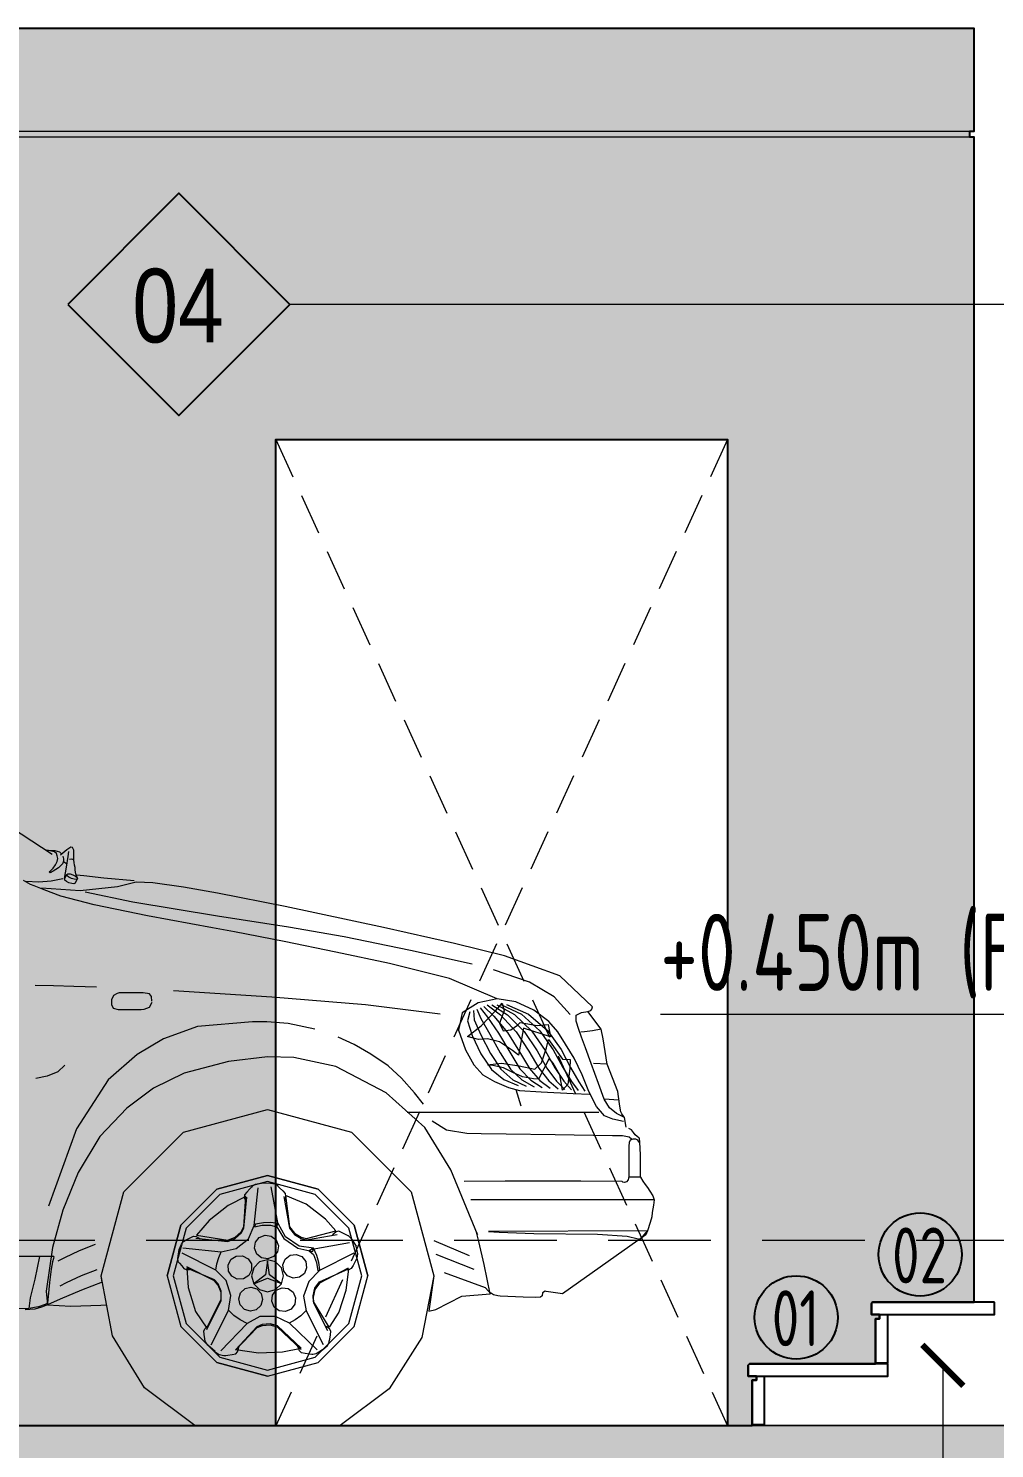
# Model space of a CAD drawing. Header units: millimetres. Extents: x -30697 to 201471, y -29614 to 19378.
# Drawn here: x 38152 to 40504, y -56 to 3400 of the extents above; entities that cross this region are included whole.
import ezdxf
from ezdxf.enums import TextEntityAlignment as Align

# ---------------------------------------------------------------- set-up
doc = ezdxf.new("R2010")
doc.units = ezdxf.units.MM
doc.header["$MEASUREMENT"] = 0
for name, pattern in [('1735 X DT-5BR-ELE_02$0$DASHED', [0.75, 0.5, -0.25]), ('ACAD_ISO02W100', [15, 12, -3]), ('CENTER', [2, 1.25, -0.25, 0.25, -0.25])]:
    doc.linetypes.add(name, pattern=pattern)
doc.layers.add('00--ORIGIN POINT', color=200, linetype='Continuous', lineweight=20, plot=False)
doc.layers.add('1735 X DT-5BR-ELE_02$0$00--ORIGIN POINT', color=200, linetype='Continuous', lineweight=20, plot=False)
for name, color, linetype, lineweight in [('05--LEADER', 8, 'Continuous', 13), ('05--TEXT-2', 2, 'Continuous', 25), ('08--TAG REF', 7, 'Continuous', 25), ('1735 X DT-5BR-ELE_02$0$04--HATCH-3', 251, 'Continuous', 9), ('1735 X DT-5BR-ELE_02$0$06--LINE-0', 8, 'Continuous', 13), ('1735 X DT-5BR-ELE_02$0$06--LINE-2', 2, 'Continuous', 25), ('1735 X DT-5BR-ELE_02$0$07--DIM-2', 2, 'Continuous', 25), ('1735 X DT-5BR-ELE_02$0$L--STAIRS-2', 2, 'Continuous', 25), ('1735 X DT-5BR-ELE_02$0$Q--KERBS', 1, 'Continuous', 18), ('1735 X DT-5BR-ELE_02$0$W--ELV-1', 250, '1735 X DT-5BR-ELE_02$0$DASHED', 9), ('1735 X DT-5BR-ELE_02$0$Z--CAR', 251, 'Continuous', 9), ('1735 X DT-5BR-ELE_02$0$Z--GROOVES', 7, 'Continuous', 9), ('1735 X DT-5BR-ELE_02$0$Z--GROOVES-DUMMY.', 252, 'Continuous', 9), ('1735 X DT-5BR-ELE_02$0$Z--WIPEOUT', 255, 'Continuous', 5), ('W--ELEV-2', 7, 'Continuous', 20)]:
    doc.layers.add(name, color=color, linetype=linetype, lineweight=lineweight)
doc.layers.add('08--WINREF-1', color=8, linetype='Continuous')
doc.layers.add('DOOR NOS.', color=9, linetype='CENTER')
doc.layers.add('1735 X DT-5BR-ELE_02$0$L--SHADE-1', color=7, linetype='Continuous', lineweight=20, true_color=0xf5f5f5)
doc.styles.add('Ariel', font='arial.ttf', dxfattribs={"width": 0.8})
doc.styles.add('format font', font='arial.ttf')
doc.styles.add('ISO', font='isocp2.shx', dxfattribs={"width": 0.8})
doc.dimstyles.new('1-100_AR', dxfattribs={"dimtxt": 225, "dimasz": 100, "dimexe": 100, "dimexo": 100, "dimgap": 0, "dimtad": 0, "dimzin": 12, "dimdsep": 46, "dimtxsty": 'ISO', "dimblk": 'ARCHTICK', "dimcen": 100, "dimdle": 100, "dimclrd": 8, "dimclre": 9, "dimclrt": 2, "dimadec": 0, "dimazin": 0, "dimtfac": 1, "dimtmove": 0, "dimatfit": 2, "dimldrblk": 'ARCHTICK', "dimfxl": 1, "dimtvp": 0.75, "dimtolj": 1, "dimtzin": 12, "dimlwd": 9, "dimlwe": 9, "dimarcsym": 0})
doc.dimstyles.new('1-50', dxfattribs={"dimtxt": 125, "dimasz": 50, "dimexe": 50, "dimexo": 50, "dimgap": 0, "dimtad": 0, "dimdec": 3, "dimzin": 12, "dimdsep": 46, "dimtxsty": 'ISO', "dimblk": 'ARCHTICK', "dimcen": -150, "dimdle": 50, "dimclrd": 9, "dimclre": 9, "dimclrt": 2, "dimadec": 0, "dimazin": 0, "dimtfac": 1, "dimtdec": 3, "dimtmove": 1, "dimatfit": 2, "dimldrblk": 'ARCHTICK', "dimfxl": 1, "dimtvp": 0.75, "dimtolj": 1, "dimtzin": 12, "dimlwd": 18, "dimlwe": 18, "dimarcsym": 0})

# ---------------------------------------------------------------- blocks, each defined once
blk = doc.blocks.new('*U393')
for points in [[(330, 150), (-7, 150), (-10, 147), (-10, 120), (330, 120)], [(10, 119), (10, 109.8), (0, 109.8), (0, 2), (30, 2), (30, 119)]]:
    blk.add_lwpolyline(points, close=True)
blk = doc.blocks.new('*U398')
for points in [[(290, 150), (-7, 150), (-10, 147), (-10, 120), (290, 120)], [(10, 119), (10, 109.8), (0, 109.8), (0, 2), (30, 2), (30, 119)]]:
    blk.add_lwpolyline(points, close=True)
blk = doc.blocks.new('1735 X DT-5BR-ELE_02$0$A$C0A892E0C')
blk.add_wipeout([(-53.075, 0.002), (-59.387, 0.002), (-61.518, 1.586), (-62.937, 3.816), (-63.235, 4.965), (-64.672, 5.612), (-67.98, 5.555), (-69.037, 5.715), (-72.39, 8.03), (-72.793, 8.631), (-73.007, 9.673), (-72.434, 10.78), (-72.357, 12.492), (-71.738, 13.364), (-71.442, 14.504), (-70.978, 15.686), (-70.725, 17.205), (-70.345, 18.175), (-68.932, 19.524), (-65.439, 20.652), (-56.997, 22.525), (-52.586, 23.364), (-50.435, 23.638), (-47.938, 23.95), (-47.843, 24.381), (-47.816, 24.907), (-47.768, 25.09), (-47.683, 25.102), (-47.298, 24.799), (-47.193, 24.896), (-46.991, 24.956), (-46.649, 24.967), (-41.09, 28.539), (-36.335, 31.507), (-34.389, 32.482), (-29.685, 33.635), (-25.443, 34.43), (-12.849, 35.128), (-6.207, 35.16), (0.656, 34.96), (3.027, 34.842), (6.201, 33.998), (9.295, 33.214), (10.17, 32.869), (10.788, 32.303), (13.069, 29.102), (15.396, 24.277), (16.711, 21.226), (16.928, 19.589), (17.284, 12.261), (17.924, 10.985), (18.511, 10.333), (18.564, 10.1), (17.613, 7.545), (16.084, 6.401), (11.204, 5.352), (9.902, 5.23), (6.727, 3.885), (6.727, 3.885), (5.34, 1.634), (3.153, 0), (-3.153, 0), (-5.287, 1.586), (-6.706, 3.816), (-8.422, 4.492), (-10.39, 4.437), (-13.604, 4.527), (-14.762, 4.656), (-16.892, 5.319), (-43.877, 5.073), (-48.988, 5.223), (-49.504, 3.885), (-50.891, 1.634)]).dxf.layer = '1735 X DT-5BR-ELE_02$0$Z--WIPEOUT'
at = {"flags": 128}
for points in [[(-46.874, 24.79), (-43.704, 26.848)], [(-47.82, 24.838), (-47.812, 24.977)], [(-47.815, 24.714), (-47.82, 24.838)], [(-47.818, 24.607), (-47.815, 24.714)], [(-47.812, 24.977), (-47.768, 25.09)], [(-47.768, 25.09), (-47.683, 25.102)], [(-47.683, 25.102), (-47.522, 24.985)], [(-47.577, 24.701), (-47.598, 24.92)], [(-47.5, 24.235), (-47.577, 24.701)], [(-47.522, 24.985), (-47.335, 24.836)], [(-47.34, 24.709), (-47.369, 24.602)], [(-47.335, 24.836), (-47.245, 24.761)], [(-47.193, 24.896), (-47.298, 24.799)], [(-46.991, 24.956), (-47.193, 24.896)], [(-47.12, 24.607), (-47.092, 24.722)], [(-47.092, 24.722), (-47.064, 24.823)], [(-47.064, 24.823), (-46.979, 24.901)], [(-46.67, 24.975), (-46.991, 24.956)], [(-46.979, 24.901), (-46.649, 24.967)], [(-46.649, 24.967), (-46.67, 24.975)], [(-47.905, 23.95), (-47.88, 24.11)], [(-47.88, 24.11), (-47.873, 24.216)], [(-47.873, 24.216), (-47.854, 24.319)], [(-47.854, 24.319), (-47.831, 24.443)], [(-47.831, 24.443), (-47.82, 24.532)], [(-47.82, 24.532), (-47.818, 24.607)], [(-47.809, 24.553), (-47.769, 24.568)], [(-47.769, 24.568), (-47.697, 24.579)], [(-47.697, 24.579), (-47.635, 24.566)], [(-47.509, 24.376), (-47.462, 24.407)], [(-47.408, 23.749), (-47.5, 24.235)], [(-47.462, 24.407), (-47.415, 24.437)], [(-47.415, 24.437), (-47.368, 24.467)], [(-47.369, 24.602), (-47.368, 24.494)], [(-47.368, 24.494), (-47.324, 24.374)], [(-47.324, 24.374), (-47.156, 24.21)], [(-47.156, 24.21), (-46.925, 24.067)], [(-47.089, 24.485), (-47.12, 24.607)], [(-47.018, 24.342), (-47.089, 24.485)], [(-46.919, 24.197), (-47.018, 24.342)], [(-46.925, 24.067), (-46.786, 23.994)], [(-46.815, 24.09), (-46.919, 24.197)], [(-46.744, 24.036), (-46.815, 24.09)], [(-52.586, 23.364), (-51.254, 23.56)], [(-51.254, 23.56), (-50.533, 23.59)], [(-50.533, 23.59), (-49.718, 23.384)], [(-50.435, 23.638), (-49.126, 23.759)], [(-49.126, 23.759), (-48.25, 23.853)], [(-48.25, 23.853), (-47.931, 23.891)], [(-47.983, 23.749), (-47.905, 23.95)], [(-47.963, 23.786), (-47.979, 23.734)], [(-47.979, 23.734), (-47.932, 23.706)], [(-47.874, 23.544), (-47.979, 23.734)], [(-47.891, 23.848), (-47.963, 23.786)], [(-47.932, 23.706), (-47.837, 23.71)], [(-47.777, 23.905), (-47.891, 23.848)], [(-47.874, 23.544), (-47.826, 23.516)], [(-47.837, 23.71), (-47.715, 23.745)], [(-47.826, 23.516), (-47.731, 23.52)], [(-47.655, 23.94), (-47.777, 23.905)], [(-47.731, 23.52), (-47.609, 23.556)], [(-47.715, 23.745), (-47.601, 23.803)], [(-47.56, 23.945), (-47.655, 23.94)], [(-47.609, 23.556), (-47.496, 23.613)], [(-47.601, 23.803), (-47.529, 23.864)], [(-47.513, 23.917), (-47.56, 23.945)], [(-47.529, 23.864), (-47.513, 23.917)], [(-47.407, 23.727), (-47.513, 23.917)], [(-47.496, 23.613), (-47.423, 23.674)], [(-47.423, 23.674), (-47.407, 23.727)], [(-47.41, 23.732), (-47.411, 23.734)], [(-47.408, 23.729), (-47.41, 23.732)], [(-47.407, 23.727), (-47.408, 23.729)], [(-47.345, 23.735), (-46.836, 23.632)], [(-46.836, 23.632), (-46.293, 23.585)], [(-46.786, 23.994), (-46.744, 24.036)], [(-46.293, 23.585), (-45.741, 23.609)], [(-46.093, 23.421), (-45.931, 23.482)], [(-45.931, 23.482), (-45.627, 23.652)], [(-56.997, 22.525), (-54.055, 23.113)], [(-54.055, 23.113), (-52.586, 23.364)], [(-50.377, 22.715), (-48.316, 23.155)], [(-49.718, 23.384), (-48.088, 23.212)], [(-48.696, 22.597), (-47.261, 22.976)], [(-48.088, 23.212), (-46.417, 23.324)], [(-47.261, 22.976), (-46.536, 23.248)], [(-46.536, 23.248), (-46.093, 23.421)], [(-61.27, 21.619), (-56.997, 22.525)], [(-54.061, 22.105), (-50.377, 22.715)], [(-51.017, 22.124), (-48.696, 22.597)], [(-64.353, 20.919), (-61.27, 21.619)], [(-59.553, 21.212), (-57.136, 21.636)], [(-57.136, 21.636), (-54.061, 22.105)], [(-54.802, 21.422), (-53.844, 21.604)], [(-53.844, 21.604), (-51.017, 22.124)], [(-62.448, 20.618), (-59.553, 21.212)], [(-59.204, 20.539), (-56.952, 21.003)], [(-56.952, 21.003), (-54.802, 21.422)], [(-68.932, 19.524), (-66.525, 20.386)], [(-66.525, 20.386), (-64.353, 20.919)], [(-65.113, 20.018), (-62.448, 20.618)], [(-61.536, 20.051), (-59.204, 20.539)], [(-67.615, 19.237), (-66.05, 19.782)], [(-64.131, 19.395), (-61.536, 20.051)], [(-70.345, 18.175), (-68.932, 19.524)], [(-68.687, 18.6), (-67.615, 19.237)], [(-66.209, 18.513), (-64.131, 19.395)], [(-69.375, 17.838), (-68.687, 18.6)], [(-67.009, 18.395), (-66.209, 18.513)], [(-66.209, 18.513), (-65.378, 18.35)], [(-60.481, 18.253), (-56.416, 18.593)], [(-56.416, 18.593), (-52.144, 18.861)], [(-51.207, 18.418), (-51.197, 18.614)], [(-51.197, 18.614), (-51.103, 18.735)], [(-51.103, 18.735), (-50.827, 18.777)], [(-50.827, 18.777), (-49.793, 18.777)], [(-49.793, 18.777), (-49.705, 18.752)], [(-49.705, 18.752), (-49.543, 18.661)], [(-49.543, 18.661), (-49.455, 18.481)], [(-48.805, 19.02), (-47.822, 19.057)], [(-47.822, 19.057), (-46.929, 19.086)], [(-46.929, 19.086), (-46.14, 19.105)], [(-70.725, 17.205), (-70.143, 17.966)], [(-70.319, 18.075), (-70.345, 18.175)], [(-70.275, 18.011), (-70.319, 18.075)], [(-70.143, 17.966), (-70.275, 18.011)], [(-69.874, 17.922), (-70.143, 17.966)], [(-69.638, 17.815), (-69.874, 17.922)], [(-68.446, 17.542), (-67.798, 18.034)], [(-67.798, 18.034), (-67.009, 18.395)], [(-66.605, 18.269), (-67.567, 17.857)], [(-66.397, 18.265), (-67.264, 17.848)], [(-66.188, 18.261), (-66.961, 17.84)], [(-65.98, 18.258), (-66.658, 17.832)], [(-66.424, 18.337), (-66.511, 17.997)], [(-66.511, 17.997), (-66.306, 17.47)], [(-66.136, 18.004), (-66.424, 18.337)], [(-65.771, 18.254), (-66.356, 17.823)], [(-65.512, 17.351), (-66.136, 18.004)], [(-65.622, 18.193), (-66.067, 17.771)], [(-65.472, 18.132), (-65.778, 17.719)], [(-65.323, 18.071), (-65.489, 17.667)], [(-65.378, 18.35), (-64.678, 17.916)], [(-65.173, 18.01), (-65.2, 17.615)], [(-65.024, 17.949), (-64.912, 17.563)], [(-64.678, 17.916), (-64.521, 17.163)], [(-63.725, 17.861), (-60.481, 18.253)], [(-51.102, 18.163), (-51.228, 18.376)], [(-50.868, 18.076), (-51.102, 18.163)], [(-50.742, 18.059), (-50.868, 18.076)], [(-49.751, 18.059), (-50.742, 18.059)], [(-49.524, 18.117), (-49.751, 18.059)], [(-49.457, 18.269), (-49.524, 18.117)], [(-49.455, 18.481), (-49.457, 18.269)], [(-69.747, 17.182), (-69.629, 17.547)], [(-69.629, 17.547), (-69.638, 17.815)], [(-68.835, 17.084), (-68.446, 17.542)], [(-68.413, 17.41), (-68.522, 16.863)], [(-67.948, 17.355), (-68.413, 17.41)], [(-67.567, 17.857), (-68.395, 17.151)], [(-67.264, 17.848), (-68.054, 17.135)], [(-67.21, 17.492), (-67.948, 17.355)], [(-66.961, 17.84), (-67.712, 17.12)], [(-66.658, 17.832), (-67.371, 17.104)], [(-67.086, 17.37), (-67.21, 17.492)], [(-66.797, 17.168), (-67.086, 17.37)], [(-66.356, 17.823), (-67.03, 17.088)], [(-66.067, 17.771), (-66.647, 17.055)], [(-66.306, 17.47), (-66.472, 17.137)], [(-65.778, 17.719), (-66.264, 17.022)], [(-65.489, 17.667), (-65.881, 16.988)], [(-64.915, 16.891), (-65.512, 17.351)], [(-65.2, 17.615), (-65.498, 16.955)], [(-64.912, 17.563), (-65.114, 16.922)], [(-58.28, 17.206), (-57.124, 17.445)], [(-57.124, 17.445), (-56.205, 17.522)], [(-56.205, 17.522), (-55.574, 17.527)], [(-55.574, 17.527), (-53.183, 17.316)], [(-53.183, 17.316), (-51.714, 16.79)], [(-70.978, 15.686), (-70.809, 16.783)], [(-70.809, 16.783), (-70.725, 17.205)], [(-70.725, 17.205), (-70.345, 17.134)], [(-70.345, 17.134), (-69.993, 17.092)], [(-70.039, 16.399), (-69.866, 16.854)], [(-69.993, 17.092), (-69.839, 17.078)], [(-69.866, 16.854), (-69.747, 17.182)], [(-69.17, 16.558), (-68.835, 17.084)], [(-68.44, 16.754), (-69.04, 15.9)], [(-68.395, 17.151), (-68.98, 16.322)], [(-68.054, 17.135), (-68.631, 16.302)], [(-68.522, 16.863), (-67.347, 17.246)], [(-68.351, 16.391), (-68.44, 16.754)], [(-67.712, 17.12), (-68.283, 16.283)], [(-67.371, 17.104), (-67.935, 16.264)], [(-67.03, 17.088), (-67.586, 16.245)], [(-67.347, 17.246), (-67.128, 16.071)], [(-66.647, 17.055), (-67.169, 16.221)], [(-66.472, 17.137), (-66.797, 17.168)], [(-66.264, 17.022), (-66.751, 16.198)], [(-65.881, 16.988), (-66.333, 16.175)], [(-66.306, 16.646), (-65.789, 16.781)], [(-65.498, 16.955), (-65.915, 16.152)], [(-65.789, 16.781), (-65.392, 16.761)], [(-65.114, 16.922), (-65.497, 16.129)], [(-65.392, 16.761), (-65.056, 16.838)], [(-65.056, 16.838), (-64.915, 16.891)], [(-64.521, 17.163), (-64.823, 16.312)], [(-59.992, 16.534), (-59.294, 16.856)], [(-51.714, 16.79), (-50.573, 16.106)], [(-70.294, 15.709), (-70.039, 16.399)], [(-69.543, 15.939), (-69.17, 16.558)], [(-68.98, 16.322), (-69.396, 15.544)], [(-68.631, 16.302), (-69.052, 15.535)], [(-68.283, 16.283), (-68.708, 15.526)], [(-67.935, 16.264), (-68.364, 15.516)], [(-68.128, 15.742), (-68.351, 16.391)], [(-67.586, 16.245), (-68.02, 15.507)], [(-67.169, 16.221), (-67.608, 15.495)], [(-66.751, 16.198), (-67.195, 15.484)], [(-67.128, 16.071), (-66.866, 16.279)], [(-66.866, 16.279), (-66.306, 16.646)], [(-66.333, 16.175), (-66.782, 15.473)], [(-65.915, 16.152), (-66.37, 15.461)], [(-65.497, 16.129), (-65.957, 15.45)], [(-64.823, 16.312), (-65.19, 15.65)], [(-61.477, 15.614), (-60.722, 16.124)], [(-60.722, 16.124), (-59.992, 16.534)], [(-50.573, 16.106), (-49.308, 14.997)], [(-71.442, 14.504), (-70.978, 15.686)], [(-70.978, 15.686), (-70.394, 15.716)], [(-70.607, 14.844), (-70.294, 15.709)], [(-69.898, 15.223), (-69.543, 15.939)], [(-69.396, 15.544), (-69.758, 14.922)], [(-69.052, 15.535), (-69.431, 14.932)], [(-69.04, 15.9), (-69.369, 15.88)], [(-69.369, 15.88), (-69.358, 15.498)], [(-69.358, 15.498), (-69.274, 14.821)], [(-68.708, 15.526), (-69.105, 14.942)], [(-68.933, 15.223), (-68.636, 15.732)], [(-68.364, 15.516), (-68.779, 14.952)], [(-68.636, 15.732), (-68.467, 15.934)], [(-68.467, 15.934), (-68.003, 15.032)], [(-68.02, 15.507), (-68.452, 14.962)], [(-67.839, 15.47), (-68.128, 15.742)], [(-67.608, 15.495), (-68.061, 14.974)], [(-67.156, 15.611), (-67.839, 15.47)], [(-67.195, 15.484), (-67.669, 14.986)], [(-66.782, 15.473), (-67.277, 14.998)], [(-66.4, 15.721), (-67.156, 15.611)], [(-66.37, 15.461), (-66.886, 15.01)], [(-66.881, 15.326), (-66.477, 15.525)], [(-65.957, 15.45), (-66.494, 15.022)], [(-66.477, 15.525), (-66.012, 15.63)], [(-65.789, 15.661), (-66.4, 15.721)], [(-66.012, 15.63), (-65.789, 15.661)], [(-65.19, 15.65), (-65.576, 15.221)], [(-62.051, 15.079), (-61.477, 15.614)], [(-61.382, 14.445), (-59.203, 15.582)], [(-59.203, 15.582), (-57.371, 15.968)], [(-57.371, 15.968), (-56.234, 16.007)], [(-56.234, 16.007), (-54.54, 15.804)], [(-54.54, 15.804), (-52.61, 15.299)], [(-47.43, 15.644), (-47.122, 15.354)], [(-70.852, 14.166), (-70.607, 14.844)], [(-70.187, 14.491), (-69.898, 15.223)], [(-69.758, 14.922), (-70.017, 14.517)], [(-69.431, 14.932), (-69.728, 14.541)], [(-69.105, 14.942), (-69.438, 14.565)], [(-69.274, 14.821), (-69.045, 14.553)], [(-68.779, 14.952), (-69.149, 14.589)], [(-69.045, 14.553), (-68.933, 15.223)], [(-68.452, 14.962), (-68.86, 14.613)], [(-68.061, 14.974), (-68.513, 14.641)], [(-67.669, 14.986), (-68.165, 14.67)], [(-68.003, 15.032), (-67.777, 15.048)], [(-67.277, 14.998), (-67.818, 14.698)], [(-67.777, 15.048), (-67.301, 15.129)], [(-66.886, 15.01), (-67.471, 14.727)], [(-67.301, 15.129), (-66.881, 15.326)], [(-66.494, 15.022), (-67.124, 14.756)], [(-66.086, 14.924), (-66.699, 14.674)], [(-65.576, 15.221), (-66.086, 14.924)], [(-62.608, 14.437), (-62.051, 15.079)], [(-52.61, 15.299), (-51.275, 14.646)], [(-49.308, 14.997), (-47.932, 12.874)], [(-47.122, 15.354), (-46.668, 15.166)], [(-46.668, 15.166), (-46.168, 15.056)], [(-71.536, 13.866), (-71.475, 14.284)], [(-71.475, 14.284), (-71.442, 14.504)], [(-70.514, 13.839), (-70.187, 14.491)], [(-69.506, 14.412), (-70.219, 14.377)], [(-68.118, 14.484), (-69.506, 14.412)], [(-67.18, 14.546), (-68.118, 14.484)], [(-67.244, 13.856), (-67.028, 14.576)], [(-66.699, 14.674), (-67.18, 14.546)], [(-63.057, 12.929), (-61.382, 14.445)], [(-63.007, 13.947), (-62.608, 14.437)], [(-51.275, 14.646), (-50.127, 13.769)], [(-71.613, 13.533), (-71.569, 13.618)], [(-71.569, 13.618), (-71.536, 13.866)], [(-71.485, 14.124), (-70.852, 14.166)], [(-71.395, 13.544), (-71.081, 13.79)], [(-71.081, 13.79), (-70.852, 14.166)], [(-70.867, 13.443), (-70.514, 13.839)], [(-70.626, 13.586), (-62.291, 13.586)], [(-56.231, 13.718), (-59.876, 12.732)], [(-52.586, 12.732), (-56.231, 13.718)], [(-50.127, 13.769), (-48.955, 12.54)], [(-71.802, 12.942), (-71.738, 13.364)], [(-71.738, 13.364), (-71.395, 13.544)], [(-71.738, 13.364), (-71.694, 13.421)], [(-71.696, 13.196), (-71.23, 13.29)], [(-71.694, 13.421), (-71.613, 13.533)], [(-71.23, 13.29), (-70.867, 13.443)], [(-64, 12.82), (-63.382, 13.206)], [(-72.403, 12.293), (-72.392, 12.468)], [(-72.392, 12.468), (-72.357, 12.492)], [(-72.392, 12.278), (-72.32, 12.377)], [(-72.357, 12.492), (-72.279, 12.549)], [(-72.32, 12.377), (-72.225, 12.425)], [(-72.279, 12.549), (-72.202, 12.615)], [(-72.225, 12.425), (-72.096, 12.425)], [(-72.202, 12.615), (-72.131, 12.713)], [(-72.131, 12.713), (-72.042, 12.829)], [(-72.096, 12.425), (-71.987, 12.377)], [(-72.042, 12.829), (-71.928, 12.89)], [(-72.033, 12.425), (-71.932, 12.511)], [(-71.987, 12.377), (-71.939, 12.277)], [(-71.932, 12.511), (-71.649, 12.572)], [(-71.649, 12.572), (-71.21, 12.573)], [(-71.21, 12.573), (-68.72, 12.614)], [(-68.72, 12.614), (-66.596, 12.645)], [(-66.596, 12.645), (-65.513, 12.657)], [(-65.513, 12.657), (-64.881, 12.678)], [(-64.881, 12.678), (-64, 12.82)], [(-64.194, 11.09), (-63.057, 12.929)], [(-59.876, 12.732), (-62.467, 10.142)], [(-49.995, 10.142), (-52.586, 12.732)], [(-48.955, 12.54), (-48.004, 10.974)], [(-47.932, 12.874), (-46.719, 9.519)], [(-72.434, 10.78), (-72.423, 11.742)], [(-72.423, 11.742), (-72.403, 12.293)], [(-71.939, 12.277), (-71.928, 12.13)], [(-71.928, 12.13), (-71.928, 10.885)], [(-72.525, 10.604), (-72.639, 10.456)], [(-72.434, 10.78), (-72.525, 10.604)], [(-72.434, 10.78), (-71.92, 10.78)], [(-71.928, 10.885), (-71.924, 10.812)], [(-71.924, 10.812), (-71.896, 10.669)], [(-71.896, 10.669), (-71.822, 10.569)], [(-71.822, 10.569), (-71.731, 10.546)], [(-71.731, 10.546), (-71.667, 10.556)], [(-71.667, 10.556), (-71.632, 10.59)], [(-71.632, 10.59), (-69.845, 10.608)], [(-69.845, 10.608), (-66.548, 10.599)], [(-66.548, 10.599), (-64.775, 10.59)], [(-65.349, 8.284), (-64.194, 11.09)], [(-56.231, 10.854), (-58.43, 10.259)], [(-58.43, 10.259), (-56.231, 10.854)], [(-58.297, 10.032), (-56.231, 10.591)], [(-56.559, 10.492), (-56.658, 10.424)], [(-56.358, 10.522), (-56.559, 10.492)], [(-56.358, 10.522), (-55.946, 10.501)], [(-54.032, 10.259), (-56.231, 10.854)], [(-56.231, 10.854), (-54.032, 10.259)], [(-56.231, 10.591), (-54.165, 10.032)], [(-55.967, 10.501), (-55.695, 10.459)], [(-48.004, 10.974), (-47.348, 9.346)], [(-72.972, 9.963), (-73.025, 9.788)], [(-72.839, 10.175), (-72.972, 9.963)], [(-72.73, 10.336), (-72.839, 10.175)], [(-72.639, 10.456), (-72.73, 10.336)], [(-62.467, 10.142), (-63.452, 6.497)], [(-58.43, 10.259), (-59.993, 8.696)], [(-59.993, 8.696), (-58.43, 10.259)], [(-59.766, 8.563), (-58.297, 10.032)], [(-57.912, 9.604), (-57.017, 9.984)], [(-57.017, 9.984), (-57.192, 8.616)], [(-56.935, 9.943), (-57.192, 8.561)], [(-56.999, 10.067), (-57.019, 9.953)], [(-57.019, 9.953), (-56.996, 9.828)], [(-56.891, 10.186), (-56.999, 10.067)], [(-56.752, 10.322), (-56.891, 10.186)], [(-56.684, 10.387), (-56.752, 10.322)], [(-56.658, 10.424), (-56.684, 10.387)], [(-56.381, 10.365), (-56.672, 8.719)], [(-55.65, 8.68), (-55.82, 10.313)], [(-55.695, 10.459), (-55.564, 10.382)], [(-55.564, 10.382), (-55.53, 10.341)], [(-55.53, 10.341), (-55.464, 10.274)], [(-55.464, 10.274), (-55.33, 10.133)], [(-55.198, 8.562), (-55.337, 9.903)], [(-55.33, 10.133), (-55.227, 10.01)], [(-55.198, 8.616), (-55.295, 9.932)], [(-55.295, 9.932), (-54.516, 9.555)], [(-55.223, 9.893), (-55.273, 9.764)], [(-55.227, 10.01), (-55.223, 9.893)], [(-54.165, 10.032), (-52.696, 8.563)], [(-52.469, 8.696), (-54.032, 10.259)], [(-54.032, 10.259), (-52.469, 8.696)], [(-49.009, 6.497), (-49.995, 10.142)], [(-73.025, 9.788), (-65.066, 9.788)], [(-73.025, 9.788), (-72.988, 9.559)], [(-72.988, 9.559), (-72.942, 9.25)], [(-72.942, 9.25), (-72.919, 9.049)], [(-58.745, 8.958), (-57.912, 9.604)], [(-56.996, 9.828), (-56.978, 9.769)], [(-55.273, 9.764), (-55.306, 9.703)], [(-54.516, 9.555), (-53.698, 8.896)], [(-47.348, 9.346), (-46.888, 7.727)], [(-72.919, 9.049), (-72.854, 8.809)], [(-72.854, 8.809), (-72.732, 8.452)], [(-59.993, 8.696), (-60.588, 6.497)], [(-60.588, 6.497), (-59.993, 8.696)], [(-59.2, 8.445), (-58.745, 8.958)], [(-57.019, 8.19), (-56.688, 8.761)], [(-56.588, 8.699), (-56.938, 8.11)], [(-56.688, 8.761), (-56.588, 8.699)], [(-56.687, 8.772), (-56.369, 8.814)], [(-56.619, 8.617), (-56.687, 8.772)], [(-56.359, 8.69), (-56.619, 8.617)], [(-56.369, 8.814), (-56.053, 8.801)], [(-55.999, 8.691), (-56.359, 8.69)], [(-56.053, 8.801), (-55.714, 8.733)], [(-55.666, 8.618), (-55.999, 8.691)], [(-55.714, 8.733), (-55.666, 8.618)], [(-55.4, 8.098), (-55.65, 8.68)], [(-53.698, 8.896), (-53.148, 8.253)], [(-51.874, 6.497), (-52.469, 8.696)], [(-52.469, 8.696), (-51.874, 6.497)], [(-72.741, 8.444), (-65.827, 8.423)], [(-72.39, 8.03), (-72.741, 8.444)], [(-72.732, 8.452), (-72.666, 8.269)], [(-72.666, 8.269), (-69.037, 5.715)], [(-72.322, 8.095), (-72.39, 8.03)], [(-71.847, 8.22), (-72.322, 8.095)], [(-70.558, 8.299), (-71.847, 8.22)], [(-67.795, 8.331), (-70.558, 8.299)], [(-66.286, 8.391), (-67.795, 8.331)], [(-65.827, 8.423), (-66.286, 8.391)], [(-65.402, 7.983), (-65.302, 8.386)], [(-65.346, 8.287), (-65.349, 8.284)], [(-65.319, 8.348), (-65.346, 8.287)], [(-65.302, 8.386), (-65.319, 8.348)], [(-65, 7.364), (-63.472, 8.016)], [(-60.325, 6.497), (-59.766, 8.563)], [(-60.092, 7.779), (-59.901, 8.074)], [(-59.901, 8.074), (-59.777, 8.202)], [(-59.777, 8.202), (-59.733, 8.23)], [(-59.733, 8.23), (-59.65, 8.275)], [(-59.65, 8.275), (-59.478, 8.365)], [(-59.478, 8.365), (-59.331, 8.431)], [(-59.331, 8.431), (-59.218, 8.402)], [(-57.931, 8.059), (-59.258, 8.294)], [(-59.218, 8.402), (-59.108, 8.319)], [(-57.931, 8.114), (-59.2, 8.445)], [(-59.108, 8.319), (-59.058, 8.27)], [(-57.699, 8.17), (-57.931, 8.114)], [(-57.699, 8.115), (-57.931, 8.059)], [(-57.404, 8.349), (-57.699, 8.17)], [(-57.404, 8.294), (-57.699, 8.115)], [(-57.599, 7.78), (-57.019, 8.19)], [(-56.938, 8.11), (-57.547, 7.702)], [(-57.192, 8.616), (-57.404, 8.349)], [(-57.192, 8.561), (-57.404, 8.294)], [(-56.602, 8.057), (-56.701, 7.803)], [(-56.396, 8.223), (-56.602, 8.057)], [(-56.127, 8.265), (-56.396, 8.223)], [(-55.873, 8.166), (-56.127, 8.265)], [(-55.707, 7.96), (-55.873, 8.166)], [(-54.863, 7.677), (-55.4, 8.098)], [(-55.08, 8.408), (-55.198, 8.616)], [(-55.08, 8.354), (-55.198, 8.562)], [(-54.827, 8.174), (-55.08, 8.408)], [(-54.827, 8.12), (-55.08, 8.354)], [(-54.512, 8.044), (-54.827, 8.174)], [(-54.512, 7.989), (-54.827, 8.12)], [(-53.148, 8.253), (-54.512, 8.044)], [(-53.112, 8.124), (-54.512, 7.989)], [(-53.24, 8.151), (-53.292, 8.117)], [(-53.126, 8.207), (-53.24, 8.151)], [(-53.011, 8.219), (-53.126, 8.207)], [(-52.867, 8.148), (-53.011, 8.219)], [(-52.698, 8.052), (-52.867, 8.148)], [(-52.617, 8.004), (-52.698, 8.052)], [(-52.696, 8.563), (-52.137, 6.497)], [(-65.635, 6.984), (-65.402, 7.983)], [(-65.213, 6.767), (-63.554, 7.415)], [(-60.071, 7.789), (-60.145, 7.454)], [(-60.145, 7.454), (-60.115, 7.262)], [(-59.974, 7.484), (-58.485, 6.725)], [(-58.17, 7.657), (-59.786, 7.944)], [(-58.37, 7.38), (-58.221, 7.689)], [(-58.228, 7.424), (-58.353, 7.074)], [(-58.047, 7.586), (-58.228, 7.424)], [(-58.221, 7.689), (-57.599, 7.78)], [(-58.221, 7.689), (-58.047, 7.586)], [(-58.204, 7.555), (-58.221, 7.689)], [(-57.547, 7.702), (-58.204, 7.555)], [(-57.477, 7.425), (-57.722, 7.327)], [(-57.208, 7.387), (-57.477, 7.425)], [(-56.701, 7.803), (-56.659, 7.534)], [(-56.659, 7.534), (-56.493, 7.328)], [(-55.97, 7.272), (-55.764, 7.437)], [(-55.764, 7.437), (-55.665, 7.691)], [(-55.665, 7.691), (-55.707, 7.96)], [(-54.216, 7.534), (-54.863, 7.677)], [(-54.116, 7.289), (-54.225, 7.533)], [(-52.554, 7.707), (-54.216, 7.534)], [(-53.984, 6.737), (-52.521, 7.481)], [(-52.577, 7.978), (-52.617, 8.004)], [(-52.49, 7.872), (-52.577, 7.978)], [(-52.401, 7.641), (-52.49, 7.872)], [(-52.38, 7.631), (-52.328, 7.252)], [(-48.741, 7.852), (-48.055, 7.581)], [(-48.055, 7.581), (-47.409, 7.278)], [(-46.888, 7.727), (-46.611, 5.824)], [(-65.903, 5.708), (-65.635, 6.984)], [(-60.115, 7.262), (-60.083, 7.201)], [(-60.083, 7.201), (-60.041, 7.117)], [(-60.041, 7.117), (-59.952, 6.944)], [(-59.952, 6.944), (-59.869, 6.806)], [(-59.869, 6.806), (-59.767, 6.754)], [(-59.743, 6.803), (-59.629, 5.858)], [(-58.486, 6.236), (-59.743, 6.803)], [(-59.733, 6.831), (-58.486, 6.182)], [(-58.501, 6.749), (-58.457, 7.067)], [(-58.457, 7.067), (-58.37, 7.38)], [(-58.353, 7.074), (-58.416, 6.715)], [(-57.891, 7.114), (-57.93, 6.844)], [(-57.93, 6.844), (-57.831, 6.599)], [(-57.722, 7.327), (-57.891, 7.114)], [(-56.994, 7.218), (-57.208, 7.387)], [(-56.896, 6.973), (-56.994, 7.218)], [(-56.934, 6.703), (-56.896, 6.973)], [(-56.927, 6.497), (-56.832, 6.848)], [(-56.832, 6.848), (-56.582, 7.098)], [(-56.582, 7.098), (-56.231, 7.193)], [(-56.493, 7.328), (-56.239, 7.229)], [(-56.324, 6.544), (-56.229, 7.139)], [(-56.239, 7.229), (-55.97, 7.272)], [(-56.231, 7.193), (-55.88, 7.098)], [(-56.229, 7.139), (-56.142, 6.542)], [(-55.88, 7.098), (-55.63, 6.848)], [(-55.63, 6.848), (-55.535, 6.497)], [(-55.53, 7.015), (-55.541, 6.743)], [(-55.389, 7.239), (-55.53, 7.015)], [(-55.149, 7.367), (-55.389, 7.239)], [(-54.876, 7.355), (-55.149, 7.367)], [(-54.653, 7.215), (-54.876, 7.355)], [(-54.525, 6.974), (-54.653, 7.215)], [(-54.536, 6.702), (-54.525, 6.974)], [(-54.035, 7.021), (-54.116, 7.289)], [(-53.986, 6.736), (-54.035, 7.021)], [(-53.933, 6.272), (-52.731, 6.883)], [(-53.933, 6.327), (-52.72, 6.825)], [(-52.837, 6.773), (-52.906, 6.782)], [(-52.72, 6.825), (-52.778, 5.983)], [(-52.591, 6.818), (-52.699, 6.773)], [(-52.505, 6.926), (-52.591, 6.818)], [(-52.406, 7.04), (-52.505, 6.926)], [(-52.359, 7.093), (-52.406, 7.04)], [(-52.341, 7.113), (-52.359, 7.093)], [(-52.328, 7.252), (-52.341, 7.113)], [(-47.409, 7.278), (-47.123, 7.135)], [(-46.944, 7.34), (-46.94, 7.24)], [(-46.944, 7.34), (-43.505, 7.34)], [(-46.94, 7.24), (-46.899, 7.103)], [(-46.899, 7.103), (-46.839, 6.791)], [(-46.839, 6.791), (-46.767, 6.212)], [(-46.332, 7.33), (-46.126, 6.351)], [(-65.703, 5.979), (-63.924, 6.619)], [(-63.452, 6.497), (-63.235, 4.965)], [(-63.452, 6.497), (-62.937, 3.816)], [(-59.993, 4.298), (-60.588, 6.497)], [(-59.766, 4.431), (-60.325, 6.497)], [(-59.767, 6.754), (-59.64, 6.739)], [(-59.64, 6.739), (-59.578, 6.739)], [(-58.416, 6.715), (-58.501, 6.749)], [(-58.293, 5.955), (-58.486, 6.236)], [(-58.486, 6.182), (-58.293, 5.901)], [(-58.485, 6.725), (-58.021, 6.252)], [(-58.021, 6.252), (-57.8, 5.607)], [(-57.831, 6.599), (-57.618, 6.43)], [(-57.618, 6.43), (-57.348, 6.391)], [(-57.348, 6.391), (-57.103, 6.49)], [(-57.103, 6.49), (-56.934, 6.703)], [(-56.832, 6.145), (-56.927, 6.497)], [(-56.797, 6.172), (-56.324, 6.544)], [(-56.231, 6.394), (-56.797, 6.172)], [(-55.63, 6.147), (-56.231, 6.394)], [(-56.142, 6.542), (-55.63, 6.147)], [(-55.535, 6.497), (-55.63, 6.145)], [(-55.541, 6.743), (-55.414, 6.503)], [(-55.414, 6.503), (-55.19, 6.362)], [(-55.19, 6.362), (-54.918, 6.351)], [(-54.918, 6.351), (-54.677, 6.478)], [(-54.677, 6.478), (-54.536, 6.702)], [(-54.639, 5.642), (-54.439, 6.295)], [(-54.439, 6.295), (-53.984, 6.737)], [(-54.085, 6.143), (-53.933, 6.327)], [(-54.085, 6.088), (-53.933, 6.272)], [(-52.699, 6.773), (-52.837, 6.773)], [(-52.137, 6.497), (-52.696, 4.431)], [(-51.874, 6.497), (-52.469, 4.298)], [(-49.504, 3.885), (-49.009, 6.497)], [(-49.054, 6.222), (-48.155, 5.876)], [(-49.049, 6.22), (-49.009, 6.497)], [(-48.823, 6.759), (-48.137, 6.488)], [(-48.137, 6.488), (-47.491, 6.185)], [(-47.491, 6.185), (-47.205, 6.042)], [(-46.767, 6.212), (-46.7, 5.599)], [(-46.126, 6.351), (-45.929, 5.545)], [(-69.037, 5.715), (-68.334, 5.82)], [(-68.334, 5.82), (-68.283, 5.836)], [(-68.283, 5.836), (-68.172, 5.758)], [(-68.172, 5.758), (-68.166, 5.628)], [(-68.166, 5.628), (-68.094, 5.564)], [(-68.094, 5.564), (-67.876, 5.547)], [(-67.876, 5.547), (-67.336, 5.563)], [(-67.336, 5.563), (-66.665, 5.593)], [(-66.665, 5.593), (-66.336, 5.61)], [(-66.336, 5.61), (-66.241, 5.62)], [(-66.241, 5.62), (-66.051, 5.663)], [(-66.051, 5.663), (-65.914, 5.758)], [(-65.935, 5.715), (-65.703, 5.979)], [(-64.672, 5.612), (-65.903, 5.708)], [(-63.544, 5.034), (-64.672, 5.612)], [(-59.629, 5.858), (-59.325, 4.923)], [(-58.207, 5.621), (-58.293, 5.955)], [(-58.293, 5.901), (-58.207, 5.566)], [(-58.222, 5.383), (-58.207, 5.621)], [(-58.207, 5.566), (-58.222, 5.328)], [(-57.8, 5.607), (-57.908, 4.982)], [(-57.343, 5.784), (-57.45, 5.534)], [(-57.125, 5.947), (-57.343, 5.784)], [(-56.863, 5.978), (-57.125, 5.947)], [(-56.612, 5.871), (-56.863, 5.978)], [(-56.582, 5.896), (-56.832, 6.145)], [(-56.449, 5.653), (-56.612, 5.871)], [(-56.231, 5.801), (-56.582, 5.896)], [(-56.418, 5.39), (-56.449, 5.653)], [(-55.88, 5.896), (-56.231, 5.801)], [(-55.959, 5.726), (-56.02, 5.468)], [(-55.774, 5.925), (-55.959, 5.726)], [(-55.63, 6.145), (-55.88, 5.896)], [(-55.513, 6.003), (-55.774, 5.925)], [(-55.255, 5.943), (-55.513, 6.003)], [(-55.056, 5.757), (-55.255, 5.943)], [(-54.978, 5.496), (-55.056, 5.757)], [(-54.541, 4.987), (-54.639, 5.642)], [(-54.222, 5.481), (-54.212, 5.822)], [(-54.222, 5.427), (-54.212, 5.767)], [(-54.212, 5.822), (-54.085, 6.143)], [(-54.212, 5.767), (-54.085, 6.088)], [(-52.778, 5.983), (-53.099, 4.952)], [(-48.155, 5.876), (-47.232, 5.478)], [(-46.7, 5.599), (-46.67, 5.314)], [(-46.611, 5.824), (-46.67, 5.23)], [(-63.235, 4.965), (-63.544, 5.034)], [(-58.91, 4.267), (-58.222, 5.383)], [(-58.222, 5.328), (-58.835, 4.127)], [(-57.908, 4.982), (-58.654, 3.52)], [(-57.907, 4.984), (-57.679, 4.764)], [(-57.45, 5.534), (-57.419, 5.271)], [(-57.419, 5.271), (-57.256, 5.053)], [(-57.256, 5.053), (-57.006, 4.946)], [(-57.006, 4.946), (-56.743, 4.977)], [(-56.743, 4.977), (-56.525, 5.14)], [(-56.525, 5.14), (-56.418, 5.39)], [(-56.02, 5.468), (-55.942, 5.208)], [(-55.942, 5.208), (-55.743, 5.022)], [(-55.743, 5.022), (-55.485, 4.961)], [(-55.485, 4.961), (-55.225, 5.039)], [(-55.225, 5.039), (-55.039, 5.238)], [(-55.039, 5.238), (-54.978, 5.496)], [(-54.773, 4.772), (-54.545, 4.995)], [(-53.783, 3.498), (-54.541, 4.987)], [(-53.595, 4.223), (-54.222, 5.481)], [(-53.595, 4.168), (-54.222, 5.427)], [(-53.099, 4.952), (-53.595, 4.223)], [(-48.988, 5.223), (-49.247, 5.243)], [(-47.692, 5.175), (-48.988, 5.223)], [(-46.67, 5.23), (-47.692, 5.175)], [(-47.232, 5.478), (-46.67, 5.23)], [(-46.67, 5.314), (-46.569, 5.256)], [(-46.67, 5.23), (-46.418, 5.128)], [(-46.569, 5.256), (-46.288, 5.145)], [(-46.418, 5.128), (-46.12, 5.05)], [(-46.288, 5.145), (-45.863, 5.073)], [(-46.12, 5.05), (-45.699, 5.019)], [(-45.929, 5.545), (-45.863, 5.073)], [(-45.863, 5.073), (-45.134, 5.057)], [(-58.297, 2.962), (-59.766, 4.431)], [(-59.325, 4.923), (-58.91, 4.267)], [(-58.383, 3.279), (-57.181, 4.44)], [(-57.687, 3.349), (-56.667, 4.317)], [(-57.679, 4.764), (-57.432, 4.584)], [(-57.432, 4.584), (-57.174, 4.445)], [(-57.181, 4.44), (-56.583, 4.725)], [(-56.667, 4.317), (-56.339, 4.408)], [(-56.667, 4.262), (-56.339, 4.353)], [(-56.583, 4.725), (-55.9, 4.724)], [(-56.339, 4.408), (-55.995, 4.38)], [(-56.339, 4.353), (-55.995, 4.325)], [(-55.995, 4.38), (-55.774, 4.288)], [(-55.995, 4.325), (-55.774, 4.234)], [(-55.9, 4.724), (-55.345, 4.419)], [(-55.346, 4.42), (-55.041, 4.578)], [(-55.345, 4.419), (-54.205, 3.237)], [(-55.041, 4.578), (-54.773, 4.772)], [(-52.696, 4.431), (-54.165, 2.962)], [(-53.615, 4.297), (-53.665, 4.333)], [(-62.937, 3.816), (-61.518, 1.586)], [(-58.43, 2.735), (-59.993, 4.298)], [(-58.987, 4.097), (-58.927, 4.197)], [(-58.967, 3.938), (-58.987, 4.097)], [(-58.931, 3.747), (-58.967, 3.938)], [(-58.912, 3.654), (-58.931, 3.747)], [(-58.927, 4.197), (-58.814, 4.278)], [(-58.814, 4.278), (-58.754, 4.312)], [(-57.687, 3.295), (-56.667, 4.262)], [(-55.774, 4.288), (-54.857, 3.291)], [(-55.774, 4.234), (-54.838, 3.263)], [(-54.032, 2.735), (-52.469, 4.298)], [(-52.469, 4.298), (-54.032, 2.735)], [(-53.521, 4.211), (-53.615, 4.297)], [(-53.528, 3.663), (-53.513, 3.756)], [(-53.469, 4.108), (-53.521, 4.211)], [(-53.513, 3.756), (-53.484, 3.948)], [(-53.484, 3.948), (-53.469, 4.108)], [(-50.891, 1.634), (-49.504, 3.885)], [(-58.904, 3.605), (-58.912, 3.654)], [(-58.831, 3.474), (-58.904, 3.605)], [(-58.626, 3.284), (-58.831, 3.474)], [(-58.626, 3.284), (-58.343, 3.11)], [(-58.343, 3.11), (-58.194, 3.075)], [(-58.194, 3.075), (-58.151, 3.084)], [(-58.151, 3.084), (-58.057, 3.096)], [(-58.057, 3.096), (-57.865, 3.124)], [(-57.865, 3.124), (-57.708, 3.158)], [(-57.708, 3.158), (-57.625, 3.237)], [(-56.88, 3.199), (-57.687, 3.349)], [(-57.625, 3.237), (-57.57, 3.352)], [(-57.57, 3.352), (-57.55, 3.411)], [(-55.837, 3.148), (-56.88, 3.199)], [(-54.857, 3.291), (-55.837, 3.148)], [(-54.974, 3.332), (-54.986, 3.4)], [(-54.934, 3.2), (-54.974, 3.332)], [(-54.859, 3.11), (-54.934, 3.2)], [(-54.702, 3.077), (-54.859, 3.11)], [(-53.952, 3.189), (-54.138, 3.079)], [(-53.952, 3.21), (-53.636, 3.482)], [(-53.636, 3.482), (-53.535, 3.623)], [(-53.535, 3.623), (-53.528, 3.663)], [(-56.231, 2.14), (-58.43, 2.735)], [(-56.231, 2.403), (-58.297, 2.962)], [(-54.165, 2.962), (-56.231, 2.403)], [(-56.231, 2.14), (-54.032, 2.735)], [(-54.032, 2.735), (-56.231, 2.14)], [(-54.51, 3.048), (-54.702, 3.077)], [(-54.416, 3.036), (-54.51, 3.048)], [(-54.329, 3.041), (-54.416, 3.036)], [(-54.138, 3.079), (-54.329, 3.041)], [(-61.518, 1.586), (-59.387, 0.002)], [(-53.075, 0.002), (-50.891, 1.634)], [(-59.387, 0.002), (-53.075, 0.002)]]:
    blk.add_lwpolyline(points, dxfattribs=at)
blk = doc.blocks.new('*U459')
at = {"layer": '1735 X DT-5BR-ELE_02$0$Z--GROOVES-DUMMY.', "ltscale": 25, "transparency": 33554623}
h = blk.add_hatch(color=256, dxfattribs=at)
h.dxf.hatch_style = 1
h.paths.add_polyline_path([(0, 15), (0, 0), (6380, 0), (6380, 15)])
at = {"layer": '1735 X DT-5BR-ELE_02$0$Z--GROOVES', "ltscale": 25}
blk.add_lwpolyline([(0, 15), (0, 0), (6380, 0), (6380, 15)], close=True, dxfattribs=at)
blk = doc.blocks.new('1735 X DT-5BR-ELE_02$0$GARAGE')
at = {"layer": '1735 X DT-5BR-ELE_02$0$Z--CAR', "xscale": -56.06262140077474, "yscale": 56.06262140077474, "zscale": 56.06262140077474}
blk.add_blockref('1735 X DT-5BR-ELE_02$0$A$C0A892E0C', (1527.2, -3400, 0), dxfattribs=at)
at = {"layer": '1735 X DT-5BR-ELE_02$0$Z--GROOVES-DUMMY.', "ltscale": 25, "xscale": -1}
blk.add_blockref('*U459', (6390, -265), dxfattribs=at)
at = {"layer": '1735 X DT-5BR-ELE_02$0$L--SHADE-1', "transparency": 33554687}
h = blk.add_hatch(color=256, dxfattribs=at)
h.dxf.hatch_style = 1
h.paths.add_polyline_path([(5799.7, -3400), (5860, -3400), (5860, -3290.2), (5870, -3290.2), (5870, -3280), (5850, -3280), (5850, -3253), (5853, -3250), (6160, -3250), (6160, -3140.2), (6170, -3140.2), (6170, -3130), (6150, -3130), (6150, -3103), (6153, -3100), (6400, -3100), (6400, -265), (6390, -265), (6390, -250), (6400, -250), (6400, 0), (0, 0), (0, -250), (10, -250), (10, -265), (0, -265), (0, -3400), (4700.3, -3399.9), (4700.3, -1000.6), (5800, -1000.6)])
h.paths.add_polyline_path([(3824.9, -1000.6), (3824.9, -3000.6), (3224.9, -3000.6), (3224.9, -1000.6)], flags=16)
h.paths.add_polyline_path([(2650, -1000.6), (2650, -3000.6), (2050, -3000.6), (2050, -1000.6)], flags=16)
h.paths.add_polyline_path([(1475, -1000.6), (1475, -3000.6), (875, -3000.6), (875, -1000.6)], flags=16)
at = {"layer": '1735 X DT-5BR-ELE_02$0$06--LINE-2', "elevation": 0}
blk.add_lwpolyline([(4699.9, -1000.6), (5800, -1000.6), (5800, -3400.6), (4699.9, -3400.6)], close=True, dxfattribs=at)
at = {"layer": '1735 X DT-5BR-ELE_02$0$07--DIM-2'}
blk.add_lwpolyline([(0, -3400), (4700.3, -3399.9), (4700.3, -1000.6), (5800, -1000.6), (5799.7, -3400), (5860, -3400), (5860, -3290.2), (5870, -3290.2), (5870, -3280), (5850, -3280), (5850, -3253), (5853, -3250), (6160, -3250), (6160, -3140.2), (6170, -3140.2), (6170, -3130), (6150, -3130), (6150, -3103), (6153, -3100), (6400, -3100), (6400, -265), (6390, -265), (6390, -250), (6400, -250), (6400, 0), (0, 0)], dxfattribs=at)
at = {"layer": '1735 X DT-5BR-ELE_02$0$W--ELV-1', "ltscale": 200}
for p, q in [((4699.9, -1000.6, 0), (5800, -3400.6, 0)), ((5800, -1000.6, 0), (4699.9, -3400.6, 0))]:
    blk.add_line(p, q, dxfattribs=at)
blk = doc.blocks.new('1735 X DT-5BR-ELE_02')
at = {"layer": '1735 X DT-5BR-ELE_02$0$06--LINE-0'}
blk.add_blockref('1735 X DT-5BR-ELE_02$0$GARAGE', (34054.2, 3400), dxfattribs=at)
at = {"layer": '1735 X DT-5BR-ELE_02$0$04--HATCH-3'}
h = blk.add_hatch(color=251, dxfattribs=at)
h.dxf.hatch_style = 1
h.paths.add_polyline_path([(34054.2, 0), (64054.2, 0), (64054.2, -1025.5), (34054.2, -1025.5)])
at = {"layer": '1735 X DT-5BR-ELE_02$0$00--ORIGIN POINT', "ltscale": 25}
blk.add_lwpolyline([(34054.2, 0), (64054.2, 0), (64054.2, -1025.5), (34054.2, -1025.5)], close=True, dxfattribs=at)
at = {"layer": '1735 X DT-5BR-ELE_02$0$Q--KERBS'}
blk.add_lwpolyline([(64079.2, 0), (34054.2, 0)], dxfattribs=at)
at = {"layer": '1735 X DT-5BR-ELE_02$0$W--ELV-1', "ltscale": 500}
for p, q in [((67563.3, 450), (33132.7, 450)), ((68108.8, 0), (33132.7, 0))]:
    blk.add_line(p, q, dxfattribs=at)
at = {"layer": '1735 X DT-5BR-ELE_02$0$L--STAIRS-2'}
for name, p in [('*U398', (40214.2, 150)), ('*U393', (39914.2, 0))]:
    blk.add_blockref(name, p, dxfattribs=at)
blk = doc.blocks.new('_ArchTick')
at = {"color": 0, "const_width": 0.15}
blk.add_lwpolyline([(-0.5, -0.5), (0.5, 0.5)], dxfattribs=at)
blk = doc.blocks.new('*U104')
at = {"color": 2}
for p, q in [((0, 875), (0, -46)), ((1822, 734.4), (-140.6, 734.4)), ((-280.4, 234.4), (280.4, 234.4)), ((0, 0), (-266.9, 266.9)), ((266.9, 266.9), (0, 0))]:
    blk.add_line(p, q, dxfattribs=at)
blk.add_solid([(0, 234.4), (234.4, 234.4), (0, 0), (234.4, 234.4)], dxfattribs=at)
at = {"layer": '00--ORIGIN POINT', "linetype": 'ACAD_ISO02W100', "ltscale": 5}
blk.add_line((270, 0), (-270, 0), dxfattribs=at)
at = {"style": 'ISO', "width": 0.8}
for tag, p in [('LEVEL', (225.4, 781.7)), ('FLOOR', (225.4, 406.4))]:
    blk.add_attdef(tag, p, '', height=250, dxfattribs=at)
blk = doc.blocks.new('CUSION')
at = {"color": 251}
blk.add_circle((0, 0), 92.1, dxfattribs=at)
at = {"layer": 'DOOR NOS.', "ltscale": 100, "style": 'format font'}
blk.add_attdef('A00', text='', height=100, dxfattribs=at).set_placement((-10.2, -1.9), align=Align.MIDDLE)
blk = doc.blocks.new('*U27')
at = {"layer": '08--WINREF-1', "color": 2}
blk.add_lwpolyline([(339.4, 0), (0, -339.4), (-339.4, 0), (0, 339.4)], close=True, dxfattribs=at)
at = {"style": 'Ariel', "width": 0.8}
blk.add_attdef('CB-02', text='', height=225, dxfattribs=at).set_placement((2.6, -3.8), align=Align.MIDDLE)
blk.add_leader([(-4207.4, 0), (-339.4, 0)], dimstyle='1-50', override={"dimtxt": 100, "dimasz": 125, "dimgap": 50, "dimtad": 0, "dimldrblk": 'Dot', "dimfxl": 3, "dimarcsym": 1})

msp = doc.modelspace()

# ---------------------------------------------------------------- block references
msp.add_blockref('1735 X DT-5BR-ELE_02', (0, 0))

# ---------------------------------------------------------------- next in the draw order: block references
at = {"layer": '05--TEXT-2'}
ref = msp.add_blockref('CUSION', (40322.825, 415.935), dxfattribs=dict(at, xscale=1.1, yscale=1.1, zscale=1.1))
ref.add_attrib('A00', '02', dxfattribs={"layer": 'DOOR NOS.', "color": 0, "ltscale": 100, "height": 136, "style": 'ISO', "width": 0.8}).set_placement((40321.312, 413.879), align=Align.MIDDLE)
ref = msp.add_blockref('CUSION', (40021.151, 262.918), dxfattribs=dict(at, xscale=1.1, yscale=1.1, zscale=1.1))
ref.add_attrib('A00', '01', dxfattribs={"layer": 'DOOR NOS.', "color": 0, "ltscale": 100, "height": 136, "style": 'ISO', "width": 0.8}).set_placement((40019.638, 260.862), align=Align.MIDDLE)
at = {"layer": '08--TAG REF'}
ref = msp.add_blockref('*U27', (38518.108, 2728.458), dxfattribs=dict(at, xscale=-0.7964601769911505, yscale=0.7964601769911505, zscale=0.7964601769911505))
ref.add_attrib('CB-02', '04', dxfattribs={"layer": '0', "height": 179.2035, "style": 'Ariel', "width": 0.8}).set_placement((38516.075, 2725.429), align=Align.MIDDLE)
at = {"layer": 'W--ELEV-2'}
ref = msp.add_blockref('*U104', (41057.549, 450), dxfattribs=dict(at, xscale=-0.75, yscale=0.75, zscale=0.75))
ref.add_attrib('LEVEL', '+0.450m (F.F.L)', (39690.066, 1057.608), dxfattribs={"layer": '0', "height": 187.5, "style": 'ISO', "width": 0.8})

# ---------------------------------------------------------------- next in the draw order: leaders
at = {"layer": '05--LEADER'}
msp.add_leader([(40378.134, 146.341), (40378.134, -1636.072), (39925.218, -1636.072)], dimstyle='1-100_AR', dxfattribs=at)

doc.saveas('drawing.dxf')
